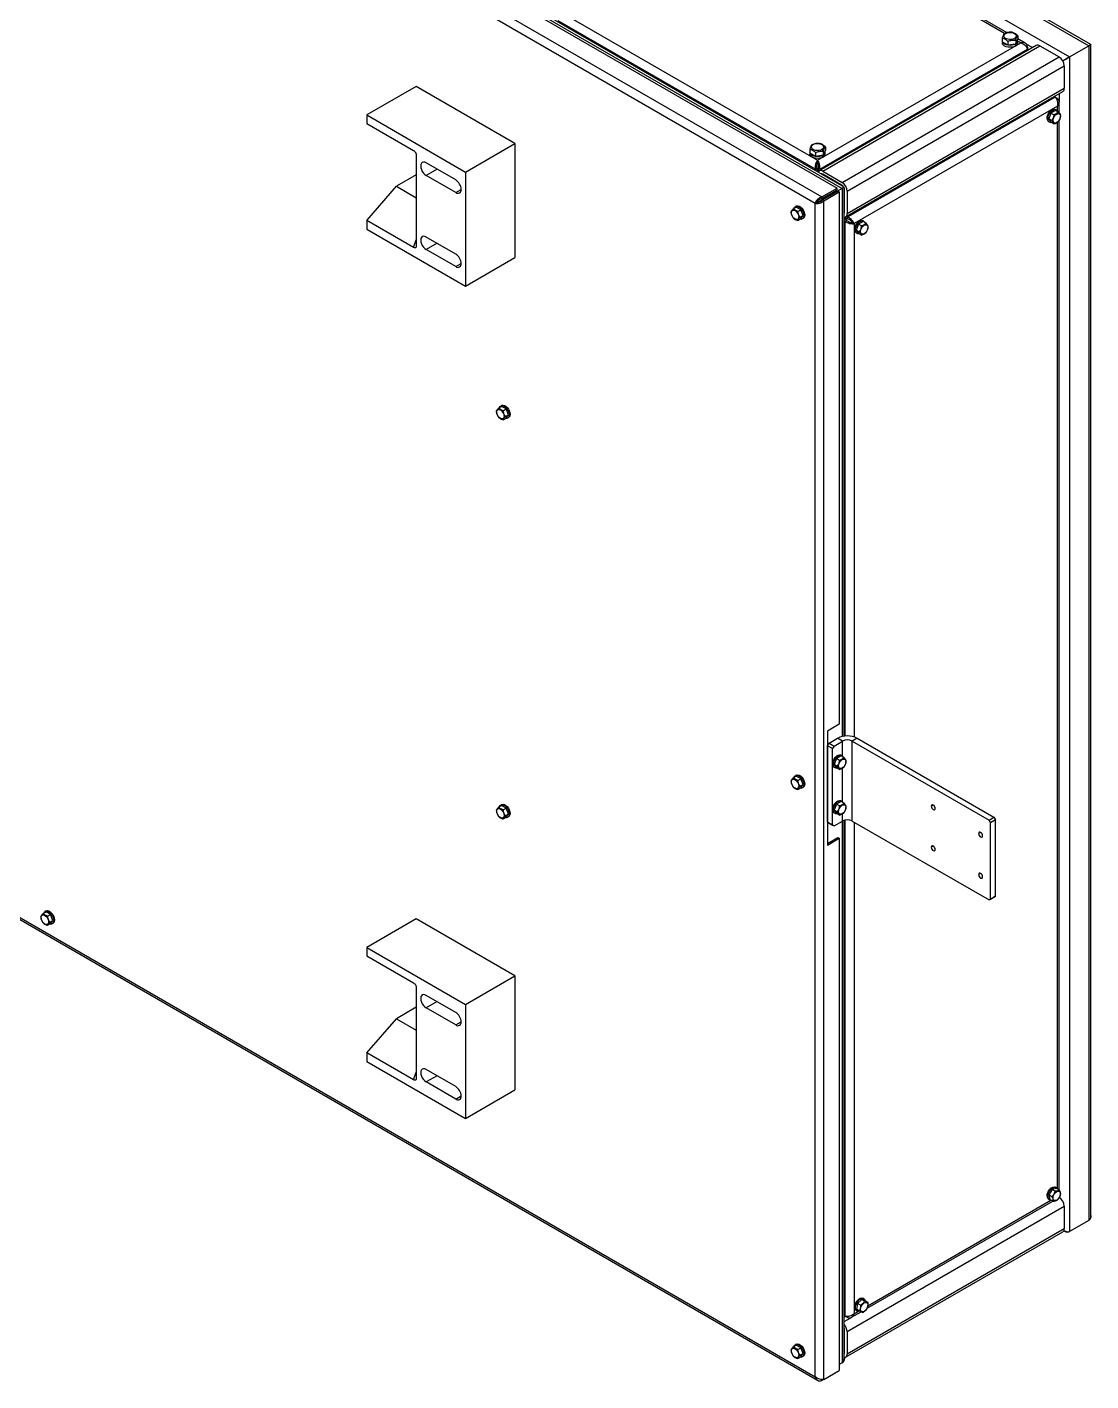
# Paper-space layout '_Isometrico' of a CAD drawing. Header units: millimetres. Extents: x -696 to 796, y -839 to 865.
# Drawn here: x 34 to 796, y -839 to 131 of the extents above; entities that cross this region are included whole.
import ezdxf

# ---------------------------------------------------------------- set-up
doc = ezdxf.new("R2010")
doc.units = ezdxf.units.MM

psp = doc.layouts.new('_Isometrico')

# ---------------------------------------------------------------- linework, layer by layer
at = {"color": 7, "linetype": 'Continuous', "lineweight": 25}
for p, q in [((-499.37, 864.36), (794.63, 117.35)), ((796.13, 118.24), (-495.67, 863.98)), ((-513.23, 856.36), (780.77, 109.35)), ((-693.18, 757.61), (603.36, 9.14)), ((-682.22, 763.94), (614.32, 15.46)), ((-676.15, 762.31), (617.86, 15.3)), ((619.35, 16.19), (-672.44, 761.93)), ((598.55, 4.56), (-694.75, 751.17)), ((734.31, 126.21), (570.47, 220.8)), ((736.08, 126.71), (570.54, 222.27)), ((419.3, 139.88), (600.32, 35.38)), ((598.76, 28.93), (414.5, 135.3)), ((735.1, 126.24), (734.12, 126.15)), ((600.32, 35.38), (745.99, 119.47)), ((756.96, 117.6), (601.4, 27.8)), ((604, 27.54), (759.56, 117.35)), ((732.63, 122.93), (732.63, 120.32)), ((732.63, 120.32), (736.71, 117.97)), ((732.71, 120.28), (732.71, 119.47)), ((736.71, 120.58), (736.71, 117.97)), ((736.71, 117.97), (742.29, 118.83)), ((741.31, 122.66), (742.29, 121.44)), ((742.1, 117.22), (742.1, 118.53)), ((742.29, 118.83), (743.78, 122.05)), ((742.29, 121.44), (742.29, 118.83)), ((745.99, 119.47), (743.71, 120.79)), ((743.71, 119.47), (743.71, 120.78)), ((743.78, 124.66), (743.78, 122.05)), ((749.05, 119.22), (743.78, 122.26)), ((749.19, 119.09), (754.36, 116.1)), ((750.79, 116.7), (750.08, 116.29)), ((750.79, 116.7), (750.79, 114.04)), ((759.56, 117.35), (773.42, 109.35)), ((780.77, 109.35), (794.63, 117.35)), ((794.63, 117.35), (794.63, -723.69)), ((796.16, -720.29), (796.16, 118.19)), ((601.88, 28.93), (750.79, 114.89)), ((617.86, 19.54), (773.42, 109.35)), ((780.77, 109.35), (780.77, -731.69)), ((621.53, 13.17), (777.1, 102.98)), ((777.1, 102.98), (777.1, 86.97)), ((312.88, 88.23), (277.53, 67.82)), ((383.59, 47.41), (312.88, 88.23)), ((620.46, -5.21), (776.02, 84.59)), ((621.53, -2.83), (777.1, 86.97)), ((770.59, 80.6), (621.68, -5.36)), ((770.59, 80.6), (769.85, 81.03)), ((772.15, 79.7), (770.59, 80.6)), ((772.15, 79.7), (771.44, 79.29)), ((773.42, 83.09), (773.42, 77.12)), ((772.15, 74.15), (626.48, -9.94)), ((767.55, 69.21), (765.91, 65)), ((770.81, 71.1), (767.55, 69.21)), ((769.67, 67.99), (767.55, 69.21)), ((771.32, 71.42), (770.76, 71.75)), ((772.93, 69.87), (770.81, 71.1)), ((772.15, 70.4), (772.15, 74.15)), ((773.47, 69.22), (773.47, 76.93)), ((277.53, 67.82), (277.53, 61.69)), ((277.53, 67.82), (348.24, 27)), ((277.53, 61.69), (310.98, 42.38)), ((764.72, 65.38), (765.29, 65.05)), ((765.76, 63.09), (766.32, 62.76)), ((768.03, 63.78), (765.91, 65)), ((765.91, 65), (767.55, 62.68)), ((769.67, 61.45), (767.55, 62.68)), ((769, 63.93), (768.03, 63.78)), ((772.15, -701.13), (772.15, 62.72)), ((773.47, -701.89), (773.47, 64.32)), ((774.31, 66.99), (774.57, 67.55)), ((312.88, 39.09), (312.88, -25.93)), ((348.24, 27), (383.59, 47.41)), ((383.59, 47.41), (383.59, -34.25)), ((594.74, 43.34), (594.74, 40.72)), ((594.74, 40.72), (598.83, 38.37)), ((594.82, 40.68), (594.82, 39.87)), ((597.22, 46.64), (596.24, 46.55)), ((598.83, 40.98), (598.83, 38.37)), ((598.83, 38.37), (604.4, 39.23)), ((603.42, 43.06), (604.4, 41.84)), ((604.21, 37.62), (604.21, 38.93)), ((604.4, 39.23), (605.9, 42.45)), ((604.4, 41.84), (604.4, 39.23)), ((605.82, 39.87), (605.82, 41.18)), ((605.9, 45.06), (605.9, 42.45)), ((341.17, 21.28), (319.95, 33.53)), ((598.76, 28.93), (599.82, 29.54)), ((599.82, 29.54), (599.82, 27.47)), ((600.32, 34.16), (600.32, 35.38)), ((601.88, 28.93), (600.82, 29.54)), ((600.82, 29.54), (600.82, 27.27)), ((312.88, 24.95), (298.74, 16.78)), ((327.73, 29.04), (319.95, 24.55)), ((341.17, 12.3), (319.95, 24.55)), ((348.24, 27), (348.24, -54.66)), ((598.76, 28.08), (598.76, 28.93)), ((601.88, 28.93), (601.88, 28.08)), ((603.68, 25.24), (604, 25.42)), ((604, 27.54), (617.86, 19.54)), ((617.86, 17.42), (604, 25.42)), ((277.53, -7.71), (298.74, 16.78)), ((298.74, 16.78), (312.88, 8.62)), ((341.17, 12.3), (345.06, 14.55)), ((603.36, 9.14), (614.32, 15.46)), ((603.36, 7.91), (614.32, 14.24)), ((603.86, 7.04), (614.82, 13.37)), ((617.86, 15.3), (604, 7.3)), ((604.92, 6.43), (615.88, 12.76)), ((614.32, 14.24), (614.32, 15.46)), ((614.82, 13.37), (615.88, 12.76)), ((615.88, 12.76), (615.88, -368.4)), ((617.54, 17.24), (617.86, 17.42)), ((617.86, 15.3), (617.86, -377.27)), ((619.38, -376.98), (619.38, 16.14)), ((619.38, 14.05), (619.7, 14.23)), ((619.7, -1.77), (619.7, 14.23)), ((621.53, 13.17), (621.53, -2.83)), ((582.92, 0.68), (585.04, 1.91)), ((583.67, 1.12), (584.07, 1.85)), ((585.09, 2.56), (584.53, 2.23)), ((588.31, 0.02), (585.04, 1.91)), ((586.19, -1.2), (588.31, 0.02)), ((589.94, -4.18), (588.31, 0.02)), ((599.61, 5.17), (598.55, 4.56)), ((598.55, -835.66), (598.55, 4.56)), ((603.09, 7.82), (604, 7.3)), ((603.36, 9.14), (603.36, 7.91)), ((604.92, 6.43), (603.86, 7.04)), ((604, 7.3), (604, 7.13)), ((604.92, -837.53), (604.92, 6.43)), ((277.53, -7.71), (277.53, -13.84)), ((310.98, -27.03), (277.53, -7.71)), ((581.55, -2.2), (581.29, -1.64)), ((586.19, -7.73), (588.31, -6.51)), ((586.85, -5.26), (587.82, -5.41)), ((587.82, -5.41), (589.94, -4.18)), ((588.31, -6.51), (589.94, -4.18)), ((589.53, -6.43), (590.09, -6.1)), ((590.55, -5.71), (589.99, -6.04)), ((590.55, -5.71), (590.09, -6.1)), ((619.38, -1.95), (619.7, -1.77)), ((621.18, -7.45), (619.38, -6.41)), ((619.38, -7.64), (620.12, -8.06)), ((621.68, -6.59), (619.71, -5.45)), ((620.12, -8.06), (621.18, -7.45)), ((620.12, -376.9), (620.12, -8.06)), ((621.68, -5.36), (620.94, -4.93)), ((621.68, -5.36), (621.68, -6.59)), ((625.42, -9.32), (626.48, -9.94)), ((632.93, -8.5), (629.66, -10.39)), ((633.44, -8.18), (632.87, -7.85)), ((635.05, -9.73), (632.93, -8.5)), ((277.53, -13.84), (348.24, -54.66)), ((626.48, -9.94), (626.48, -377.54)), ((626.84, -14.22), (627.4, -14.55)), ((627.87, -16.51), (628.44, -16.84)), ((629.66, -10.39), (628.03, -14.6)), ((630.15, -15.82), (628.03, -14.6)), ((628.03, -14.6), (629.66, -16.92)), ((631.78, -11.61), (629.66, -10.39)), ((631.78, -18.15), (629.66, -16.92)), ((631.11, -15.67), (630.15, -15.82)), ((636.42, -12.61), (636.68, -12.05)), ((310.98, -27.03), (312.88, -21.55)), ((341.17, -31.79), (319.95, -19.55)), ((327.73, -24.04), (319.95, -28.53)), ((341.17, -40.78), (319.95, -28.53)), ((341.17, -40.78), (345.06, -38.53)), ((348.24, -54.66), (383.59, -34.25)), ((-694.75, -89.05), (598.55, -835.66)), ((-694.62, -90.65), (600.3, -838.19)), ((370.47, -144.91), (370.22, -144.35)), ((371.85, -142.03), (373.97, -140.8)), ((372.6, -141.59), (373, -140.86)), ((374.02, -140.15), (373.46, -140.48)), ((377.24, -142.69), (373.97, -140.8)), ((375.11, -143.91), (377.24, -142.69)), ((378.87, -146.9), (377.24, -142.69)), ((375.11, -150.44), (377.24, -149.22)), ((375.78, -147.97), (376.75, -148.12)), ((376.75, -148.12), (378.87, -146.9)), ((377.24, -149.22), (378.87, -146.9)), ((378.46, -149.14), (379.02, -148.81)), ((379.48, -148.42), (378.92, -148.75)), ((379.48, -148.42), (379.02, -148.81)), ((615.88, -368.4), (607.39, -373.29)), ((607.39, -373.29), (607.39, -454.95)), ((607.53, -383.83), (608.59, -381.99)), ((611.07, -385.87), (607.53, -383.83)), ((607.53, -438.54), (607.53, -383.83)), ((608.59, -381.99), (614.6, -378.52)), ((608.59, -381.99), (612.13, -384.03)), ((612.13, -384.03), (611.07, -385.87)), ((611.07, -440.58), (611.07, -385.87)), ((612.13, -384.03), (618.14, -380.56)), ((618.14, -380.56), (614.6, -378.52)), ((618.14, -391.25), (618.14, -380.56)), ((628.75, -378.52), (625.21, -380.56)), ((625.21, -437.72), (625.21, -380.56)), ((625.21, -380.56), (723.15, -437.1)), ((628.75, -378.52), (726.68, -435.06)), ((611.07, -396.89), (611.63, -397.22)), ((613.89, -393.06), (612.26, -397.27)), ((614.38, -398.49), (612.26, -397.27)), ((612.26, -397.27), (613.89, -399.59)), ((617.16, -391.17), (613.89, -393.06)), ((616.01, -394.28), (613.89, -393.06)), ((617.67, -390.85), (617.1, -390.52)), ((619.28, -392.4), (617.16, -391.17)), ((620.65, -395.28), (620.91, -394.72)), ((582.92, -406.77), (585.04, -405.54)), ((583.67, -406.34), (584.07, -405.61)), ((585.09, -404.89), (584.53, -405.22)), ((588.31, -407.43), (585.04, -405.54)), ((612.1, -399.18), (612.67, -399.51)), ((616.01, -400.82), (613.89, -399.59)), ((615.35, -398.34), (614.38, -398.49)), ((618.14, -423.91), (618.14, -399.83)), ((581.55, -409.65), (581.29, -409.09)), ((586.19, -408.65), (588.31, -407.43)), ((586.19, -415.19), (588.31, -413.96)), ((586.85, -412.71), (587.82, -412.86)), ((587.82, -412.86), (589.94, -411.64)), ((589.94, -411.64), (588.31, -407.43)), ((588.31, -413.96), (589.94, -411.64)), ((589.53, -413.88), (590.09, -413.55)), ((590.55, -413.16), (589.99, -413.49)), ((590.55, -413.16), (590.09, -413.55)), ((374.02, -425.94), (373.46, -426.26)), ((613.89, -425.72), (612.26, -429.93)), ((617.16, -423.83), (613.89, -425.72)), ((616.01, -426.94), (613.89, -425.72)), ((617.67, -423.51), (617.1, -423.18)), ((619.28, -425.06), (617.16, -423.83)), ((683.19, -426.28), (681.78, -427.1)), ((370.47, -430.7), (370.22, -430.14)), ((371.85, -427.81), (373.97, -426.59)), ((372.6, -427.38), (373, -426.65)), ((377.24, -428.48), (373.97, -426.59)), ((375.11, -429.7), (377.24, -428.48)), ((375.11, -436.23), (377.24, -435.01)), ((375.78, -433.76), (376.75, -433.91)), ((376.75, -433.91), (378.87, -432.68)), ((378.87, -432.68), (377.24, -428.48)), ((377.24, -435.01), (378.87, -432.68)), ((378.46, -434.93), (379.02, -434.6)), ((379.48, -434.21), (378.92, -434.54)), ((379.48, -434.21), (379.02, -434.6)), ((611.07, -429.55), (611.63, -429.88)), ((612.1, -431.84), (612.67, -432.17)), ((614.38, -431.15), (612.26, -429.93)), ((612.26, -429.93), (613.89, -432.25)), ((616.01, -433.48), (613.89, -432.25)), ((615.35, -431), (614.38, -431.15)), ((618.14, -437.72), (618.14, -432.49)), ((620.65, -427.94), (620.91, -427.38)), ((723.15, -437.1), (726.68, -435.06)), ((726.68, -435.06), (727.74, -436.89)), ((607.53, -438.54), (611.07, -440.58)), ((608.59, -439.15), (607.53, -438.54)), ((612.13, -441.19), (608.59, -439.15)), ((611.07, -440.58), (612.13, -441.19)), ((612.13, -441.19), (618.14, -437.72)), ((617.86, -437.88), (617.86, -825.74)), ((619.38, -822.35), (619.38, -437.2)), ((620.12, -792.42), (620.12, -437.02)), ((625.21, -437.72), (723.15, -494.26)), ((626.48, -438.45), (626.48, -790.55)), ((717.14, -445.88), (715.72, -446.69)), ((724.21, -438.94), (723.15, -437.1)), ((727.74, -436.89), (724.21, -438.94)), ((724.21, -493.64), (724.21, -438.94)), ((727.74, -491.6), (727.74, -436.89)), ((607.39, -453.72), (614.82, -449.44)), ((607.39, -454.95), (615.88, -450.05)), ((614.82, -449.44), (615.88, -450.05)), ((615.88, -450.05), (615.88, -831.21)), ((683.19, -455.68), (681.78, -456.5)), ((717.14, -475.27), (715.72, -476.09)), ((726.68, -492.22), (723.15, -494.26)), ((723.15, -494.26), (724.21, -493.64)), ((724.21, -493.64), (727.74, -491.6)), ((727.74, -491.6), (726.68, -492.22)), ((45.52, -503.99), (47.64, -502.76)), ((46.27, -503.56), (46.67, -502.83)), ((47.69, -502.11), (47.13, -502.44)), ((50.91, -504.65), (47.64, -502.76)), ((44.14, -506.87), (43.89, -506.31)), ((48.78, -505.87), (50.91, -504.65)), ((48.78, -512.41), (50.91, -511.18)), ((49.45, -509.93), (50.42, -510.08)), ((50.42, -510.08), (52.54, -508.86)), ((52.54, -508.86), (50.91, -504.65)), ((50.91, -511.18), (52.54, -508.86)), ((52.13, -511.1), (52.69, -510.77)), ((53.15, -510.38), (52.59, -510.71)), ((53.15, -510.38), (52.69, -510.77)), ((312.88, -507.85), (277.53, -528.26)), ((383.59, -548.67), (312.88, -507.85)), ((277.53, -528.26), (348.24, -569.08)), ((277.53, -528.26), (277.53, -534.38)), ((277.53, -534.38), (310.98, -553.69)), ((348.24, -569.08), (383.59, -548.67)), ((383.59, -548.67), (383.59, -630.32)), ((312.88, -556.98), (312.88, -622.01)), ((312.88, -571.13), (298.74, -579.29)), ((341.17, -574.79), (319.95, -562.55)), ((327.73, -567.04), (319.95, -571.53)), ((341.17, -583.77), (319.95, -571.53)), ((348.24, -569.08), (348.24, -650.73)), ((277.53, -603.79), (298.74, -579.29)), ((298.74, -579.29), (312.88, -587.46)), ((341.17, -583.77), (345.06, -581.53)), ((277.53, -603.79), (277.53, -609.91)), ((310.98, -623.1), (277.53, -603.79)), ((277.53, -609.91), (348.24, -650.73)), ((310.98, -623.1), (312.88, -617.62)), ((341.17, -627.87), (319.95, -615.62)), ((327.73, -620.11), (319.95, -624.6)), ((341.17, -636.85), (319.95, -624.6)), ((341.17, -636.85), (345.06, -634.6)), ((348.24, -650.73), (383.59, -630.32)), ((764.72, -706.25), (765.29, -706.58)), ((768.4, -701.53), (766.04, -705.5)), ((768.16, -706.72), (766.04, -705.5)), ((766.04, -705.5), (766.82, -708.71)), ((769.11, -706.79), (768.16, -706.72)), ((771.54, -700.77), (768.4, -701.53)), ((770.52, -702.75), (768.4, -701.53)), ((771.32, -700.21), (770.76, -699.88)), ((773.66, -702), (771.54, -700.77)), ((774.2, -705.56), (774.44, -705.21)), ((621.53, -803.37), (777.1, -713.56)), ((635.85, -786.66), (768.85, -709.89)), ((636.42, -784.81), (767.53, -709.12)), ((765.76, -708.54), (766.32, -708.87)), ((768.94, -709.94), (766.82, -708.71)), ((777.1, -713.56), (777.1, -729.57)), ((794.63, -723.69), (780.77, -731.69)), ((620.46, -821.75), (776.02, -731.95)), ((621.53, -819.37), (777.1, -729.57)), ((628.84, -783.26), (628.2, -787.33)), ((631.94, -780.27), (628.84, -783.26)), ((630.97, -784.48), (628.84, -783.26)), ((634.06, -781.5), (631.94, -780.27)), ((634.39, -781.36), (631.94, -780.27)), ((633.44, -779.81), (632.87, -779.48)), ((636.51, -782.58), (634.39, -781.36)), ((636.28, -783.35), (636.51, -782.58)), ((619.38, -791.99), (620.12, -792.42)), ((619.38, -796.12), (624.55, -793.13)), ((621.68, -793.32), (620.22, -792.48)), ((621.68, -793.32), (621.68, -792.5)), ((624.74, -793.08), (631.57, -789.14)), ((626.48, -790.55), (629.73, -788.67)), ((626.84, -785.85), (627.4, -786.18)), ((627.87, -788.14), (628.44, -788.47)), ((630.32, -788.55), (628.2, -787.33)), ((631.25, -788.2), (630.32, -788.55)), ((619.38, -802.49), (619.7, -802.31)), ((619.7, -818.31), (619.7, -802.31)), ((621.53, -803.37), (621.53, -819.37)), ((582.92, -814.22), (585.04, -813)), ((583.67, -813.79), (584.07, -813.06)), ((585.09, -812.35), (584.53, -812.67)), ((588.31, -814.88), (585.04, -813)), ((581.55, -817.1), (581.29, -816.55)), ((586.19, -816.11), (588.31, -814.88)), ((586.19, -822.64), (588.31, -821.42)), ((586.85, -820.17), (587.82, -820.32)), ((587.82, -820.32), (589.94, -819.09)), ((589.94, -819.09), (588.31, -814.88)), ((588.31, -821.42), (589.94, -819.09)), ((589.53, -821.33), (590.09, -821.01)), ((590.55, -820.62), (589.99, -820.94)), ((590.55, -820.62), (590.09, -821.01)), ((619.38, -818.49), (619.7, -818.31)), ((604.92, -837.53), (615.88, -831.21)), ((617.86, -825.74), (615.88, -826.88)), ((604.82, -837.59), (603.36, -838.43)), ((603.36, -838.43), (603.36, -837.61))]:
    psp.add_line(p, q, dxfattribs=at)
at = {"color": 7, "linetype": 'Continuous', "lineweight": 25, "flags": 128}
for points in [[(741.31, 122.66), (740.31, 122.23), (739.14, 121.98), (737.89, 121.92), (736.67, 122.08), (735.58, 122.42), (734.69, 122.93), (734.1, 123.57), (733.83, 124.27), (733.92, 124.99), (734.36, 125.66), (735.1, 126.24)], [(735.1, 126.24), (736.1, 126.67), (737.27, 126.93), (738.52, 126.98), (739.74, 126.82), (740.84, 126.48), (741.72, 125.97), (742.32, 125.34), (742.58, 124.63), (742.49, 123.91), (742.06, 123.24), (741.31, 122.66)], [(742.1, 117.22), (740.96, 116.72), (739.63, 116.4), (738.21, 116.29), (736.78, 116.4), (735.46, 116.72), (734.32, 117.22), (733.44, 117.88), (732.89, 118.65), (732.71, 119.47)], [(742.1, 118.53), (740.96, 118.03), (739.63, 117.71), (738.21, 117.6), (736.78, 117.71), (735.46, 118.03), (734.32, 118.53), (733.44, 119.19), (732.89, 119.95), (732.79, 120.23)], [(764.72, 65.38), (764.87, 66.61), (765.28, 67.91), (765.94, 69.17), (766.79, 70.28), (767.76, 71.17), (768.76, 71.75), (769.73, 71.98), (770.57, 71.84), (770.76, 71.75)], [(765.29, 65.05), (765.43, 66.28), (765.85, 67.58), (766.51, 68.84), (767.36, 69.96), (768.32, 70.84), (769.33, 71.42), (770.29, 71.65), (771.14, 71.51), (771.8, 71.02), (772.18, 70.3)], [(769, 63.93), (769.13, 64.95), (769.51, 66.02), (770.09, 67.04), (770.83, 67.9), (771.65, 68.52), (772.47, 68.85), (773.21, 68.84), (773.8, 68.5), (774.18, 67.86), (774.31, 66.99)], [(774.31, 66.99), (774.18, 65.97), (773.8, 64.9), (773.21, 63.88), (772.47, 63.02), (771.65, 62.39), (770.83, 62.07), (770.09, 62.08), (769.51, 62.42), (769.13, 63.05), (769, 63.93)], [(604.21, 37.62), (603.07, 37.12), (601.74, 36.8), (600.32, 36.69), (598.9, 36.8), (597.57, 37.12), (596.43, 37.62), (595.56, 38.28), (595.01, 39.05), (594.82, 39.87)], [(604.21, 38.93), (603.07, 38.43), (601.74, 38.11), (600.32, 38), (598.9, 38.11), (597.57, 38.43), (596.43, 38.93), (595.56, 39.59), (595.01, 40.35), (594.9, 40.63)], [(603.42, 43.06), (602.42, 42.63), (601.25, 42.38), (600.01, 42.32), (598.79, 42.48), (597.69, 42.82), (596.81, 43.33), (596.21, 43.97), (595.94, 44.67), (596.03, 45.39), (596.47, 46.06), (597.22, 46.64)], [(597.22, 46.64), (598.22, 47.07), (599.39, 47.33), (600.63, 47.38), (601.85, 47.22), (602.95, 46.88), (603.83, 46.37), (604.43, 45.74), (604.7, 45.03), (604.61, 44.31), (604.17, 43.64), (603.42, 43.06)], [(319.95, 33.53), (318.95, 33.96), (318.01, 34.05), (317.2, 33.8), (316.59, 33.23), (316.2, 32.37), (316.06, 31.28), (316.2, 30.04), (316.59, 28.74), (317.2, 27.45), (318.01, 26.27), (318.95, 25.28), (319.95, 24.55)], [(584.07, 1.85), (584.73, 2.34), (585.58, 2.46), (586.55, 2.23), (587.56, 1.64), (588.52, 0.74), (589.36, -0.38), (590.02, -1.64), (590.43, -2.94), (590.56, -4.17), (590.41, -5.23), (589.99, -6.04)], [(585.09, 2.56), (585.3, 2.66), (586.15, 2.79), (587.12, 2.55), (588.12, 1.96), (589.09, 1.07), (589.93, -0.05), (590.58, -1.31), (590.99, -2.61), (591.13, -3.84), (590.98, -4.9), (590.55, -5.71)], [(581.55, -2.2), (581.68, -1.32), (582.05, -0.69), (582.64, -0.35), (583.38, -0.34), (584.2, -0.66), (585.02, -1.29), (585.76, -2.15), (586.35, -3.17), (586.72, -4.24), (586.85, -5.26)], [(586.85, -5.26), (586.72, -6.13), (586.35, -6.77), (585.76, -7.11), (585.02, -7.12), (584.2, -6.79), (583.38, -6.17), (582.64, -5.31), (582.05, -4.29), (581.68, -3.22), (581.55, -2.2)], [(626.84, -14.22), (626.98, -12.99), (627.4, -11.69), (628.06, -10.43), (628.9, -9.32), (629.87, -8.43), (630.88, -7.85), (631.84, -7.62), (632.69, -7.76), (632.87, -7.85)], [(627.4, -14.55), (627.55, -13.32), (627.96, -12.02), (628.62, -10.76), (629.47, -9.64), (630.44, -8.76), (631.44, -8.18), (632.41, -7.95), (633.25, -8.09), (633.91, -8.58), (634.3, -9.3)], [(319.95, -19.55), (318.95, -19.12), (318.01, -19.03), (317.2, -19.27), (316.59, -19.85), (316.2, -20.71), (316.06, -21.79), (316.2, -23.03), (316.59, -24.34), (317.2, -25.63), (318.01, -26.8), (318.95, -27.79), (319.95, -28.53)], [(631.11, -15.67), (631.24, -14.65), (631.62, -13.58), (632.21, -12.56), (632.95, -11.7), (633.77, -11.08), (634.59, -10.75), (635.33, -10.76), (635.91, -11.1), (636.29, -11.74), (636.42, -12.61)], [(636.42, -12.61), (636.29, -13.63), (635.91, -14.7), (635.33, -15.72), (634.59, -16.58), (633.77, -17.21), (632.95, -17.53), (632.21, -17.52), (631.62, -17.18), (631.24, -16.54), (631.11, -15.67)], [(370.47, -144.91), (370.6, -144.03), (370.98, -143.4), (371.57, -143.06), (372.31, -143.05), (373.13, -143.37), (373.95, -144), (374.69, -144.86), (375.27, -145.88), (375.65, -146.95), (375.78, -147.97)], [(375.78, -147.97), (375.65, -148.84), (375.27, -149.48), (374.69, -149.82), (373.95, -149.83), (373.13, -149.5), (372.31, -148.88), (371.57, -148.02), (370.98, -147), (370.6, -145.93), (370.47, -144.91)], [(373, -140.86), (373.66, -140.38), (374.51, -140.25), (375.48, -140.49), (376.49, -141.07), (377.45, -141.97), (378.29, -143.09), (378.94, -144.35), (379.36, -145.65), (379.49, -146.88), (379.34, -147.94), (378.92, -148.75)], [(374.02, -140.15), (374.23, -140.05), (375.08, -139.92), (376.04, -140.16), (377.05, -140.75), (378.01, -141.64), (378.86, -142.76), (379.51, -144.02), (379.92, -145.32), (380.06, -146.55), (379.91, -147.61), (379.48, -148.42)], [(611.07, -396.89), (611.21, -395.66), (611.63, -394.36), (612.29, -393.1), (613.14, -391.99), (614.1, -391.1), (615.11, -390.52), (616.07, -390.29), (616.92, -390.43), (617.1, -390.52)], [(611.63, -397.22), (611.78, -395.99), (612.2, -394.69), (612.85, -393.43), (613.7, -392.31), (614.67, -391.43), (615.67, -390.85), (616.64, -390.62), (617.49, -390.76), (618.14, -391.25), (618.53, -391.97)], [(615.35, -398.34), (615.47, -397.32), (615.85, -396.25), (616.44, -395.23), (617.18, -394.37), (618, -393.75), (618.82, -393.42), (619.56, -393.43), (620.15, -393.77), (620.52, -394.41), (620.65, -395.28)], [(620.65, -395.28), (620.52, -396.3), (620.15, -397.37), (619.56, -398.39), (618.82, -399.25), (618, -399.87), (617.18, -400.2), (616.44, -400.19), (615.85, -399.85), (615.47, -399.21), (615.35, -398.34)], [(584.07, -405.61), (584.73, -405.12), (585.58, -404.99), (586.55, -405.23), (587.56, -405.82), (588.52, -406.71), (589.36, -407.83), (590.02, -409.09), (590.43, -410.39), (590.56, -411.62), (590.41, -412.68), (589.99, -413.49)], [(585.09, -404.89), (585.3, -404.79), (586.15, -404.66), (587.12, -404.9), (588.12, -405.49), (589.09, -406.38), (589.93, -407.51), (590.58, -408.77), (590.99, -410.06), (591.13, -411.29), (590.98, -412.36), (590.55, -413.16)], [(581.55, -409.65), (581.68, -408.78), (582.05, -408.14), (582.64, -407.8), (583.38, -407.79), (584.2, -408.12), (585.02, -408.74), (585.76, -409.6), (586.35, -410.62), (586.72, -411.69), (586.85, -412.71)], [(586.85, -412.71), (586.72, -413.59), (586.35, -414.22), (585.76, -414.56), (585.02, -414.57), (584.2, -414.25), (583.38, -413.62), (582.64, -412.76), (582.05, -411.74), (581.68, -410.67), (581.55, -409.65)], [(373, -426.65), (373.66, -426.16), (374.51, -426.03), (375.48, -426.27), (376.49, -426.86), (377.45, -427.76), (378.29, -428.88), (378.94, -430.14), (379.36, -431.44), (379.49, -432.67), (379.34, -433.73), (378.92, -434.54)], [(374.02, -425.94), (374.23, -425.84), (375.08, -425.71), (376.04, -425.95), (377.05, -426.54), (378.01, -427.43), (378.86, -428.55), (379.51, -429.81), (379.92, -431.11), (380.06, -432.34), (379.91, -433.4), (379.48, -434.21)], [(611.07, -429.55), (611.21, -428.32), (611.63, -427.02), (612.29, -425.76), (613.14, -424.65), (614.1, -423.76), (615.11, -423.18), (616.07, -422.95), (616.92, -423.09), (617.1, -423.18)], [(611.63, -429.88), (611.78, -428.65), (612.2, -427.35), (612.85, -426.09), (613.7, -424.97), (614.67, -424.09), (615.67, -423.51), (616.64, -423.28), (617.49, -423.42), (618.14, -423.92), (618.53, -424.63)], [(615.35, -431), (615.47, -429.98), (615.85, -428.91), (616.44, -427.89), (617.18, -427.03), (618, -426.41), (618.82, -426.08), (619.56, -426.09), (620.15, -426.43), (620.52, -427.07), (620.65, -427.94)], [(684.61, -428.73), (684.5, -428.05), (684.19, -427.34), (683.74, -426.72), (683.19, -426.28), (682.65, -426.09), (682.19, -426.18), (681.89, -426.54), (681.78, -427.1)], [(370.47, -430.7), (370.6, -429.82), (370.98, -429.19), (371.57, -428.85), (372.31, -428.84), (373.13, -429.16), (373.95, -429.79), (374.69, -430.65), (375.27, -431.67), (375.65, -432.74), (375.78, -433.76)], [(375.78, -433.76), (375.65, -434.63), (375.27, -435.27), (374.69, -435.61), (373.95, -435.62), (373.13, -435.29), (372.31, -434.67), (371.57, -433.81), (370.98, -432.79), (370.6, -431.72), (370.47, -430.7)], [(620.65, -427.94), (620.52, -428.96), (620.15, -430.03), (619.56, -431.05), (618.82, -431.91), (618, -432.54), (617.18, -432.86), (616.44, -432.85), (615.85, -432.51), (615.47, -431.88), (615.35, -431)], [(681.78, -427.1), (681.89, -427.79), (682.19, -428.49), (682.65, -429.11), (683.19, -429.55), (683.74, -429.74), (684.19, -429.65), (684.5, -429.3), (684.61, -428.73)], [(718.55, -448.33), (718.44, -447.64), (718.14, -446.93), (717.68, -446.31), (717.14, -445.88), (716.59, -445.69), (716.14, -445.78), (715.83, -446.13), (715.72, -446.69)], [(684.61, -458.13), (684.5, -457.44), (684.19, -456.73), (683.74, -456.12), (683.19, -455.68), (682.65, -455.49), (682.19, -455.58), (681.89, -455.93), (681.78, -456.5)], [(715.72, -446.69), (715.83, -447.38), (716.14, -448.09), (716.59, -448.71), (717.14, -449.14), (717.68, -449.33), (718.14, -449.24), (718.44, -448.89), (718.55, -448.33)], [(681.78, -456.5), (681.89, -457.18), (682.19, -457.89), (682.65, -458.51), (683.19, -458.94), (683.74, -459.13), (684.19, -459.04), (684.5, -458.69), (684.61, -458.13)], [(718.55, -477.72), (718.44, -477.03), (718.14, -476.33), (717.68, -475.71), (717.14, -475.27), (716.59, -475.08), (716.14, -475.17), (715.83, -475.53), (715.72, -476.09)], [(715.72, -476.09), (715.83, -476.78), (716.14, -477.48), (716.59, -478.1), (717.14, -478.54), (717.68, -478.73), (718.14, -478.64), (718.44, -478.28), (718.55, -477.72)], [(46.67, -502.83), (47.33, -502.34), (48.18, -502.21), (49.15, -502.45), (50.16, -503.04), (51.12, -503.93), (51.96, -505.05), (52.61, -506.31), (53.03, -507.61), (53.16, -508.84), (53.01, -509.9), (52.59, -510.71)], [(47.69, -502.11), (47.9, -502.01), (48.75, -501.88), (49.72, -502.12), (50.72, -502.71), (51.68, -503.6), (52.53, -504.72), (53.18, -505.99), (53.59, -507.28), (53.73, -508.51), (53.58, -509.58), (53.15, -510.38)], [(44.14, -506.87), (44.27, -506), (44.65, -505.36), (45.24, -505.02), (45.98, -505.01), (46.8, -505.34), (47.62, -505.96), (48.36, -506.82), (48.94, -507.84), (49.32, -508.91), (49.45, -509.93)], [(49.45, -509.93), (49.32, -510.8), (48.94, -511.44), (48.36, -511.78), (47.62, -511.79), (46.8, -511.47), (45.98, -510.84), (45.24, -509.98), (44.65, -508.96), (44.27, -507.89), (44.14, -506.87)], [(319.95, -562.55), (318.95, -562.12), (318.01, -562.03), (317.2, -562.27), (316.59, -562.85), (316.2, -563.71), (316.06, -564.79), (316.2, -566.03), (316.59, -567.34), (317.2, -568.63), (318.01, -569.8), (318.95, -570.79), (319.95, -571.53)], [(319.95, -615.62), (318.95, -615.19), (318.01, -615.1), (317.2, -615.35), (316.59, -615.92), (316.2, -616.78), (316.06, -617.87), (316.2, -619.11), (316.59, -620.41), (317.2, -621.7), (318.01, -622.88), (318.95, -623.87), (319.95, -624.6)], [(764.72, -706.25), (764.87, -705.02), (765.28, -703.72), (765.94, -702.46), (766.79, -701.35), (767.76, -700.46), (768.76, -699.88), (769.73, -699.65), (770.57, -699.79), (770.76, -699.88)], [(765.29, -706.58), (765.43, -705.35), (765.85, -704.05), (766.51, -702.79), (767.36, -701.67), (768.32, -700.79), (769.33, -700.21), (770.29, -699.98), (771.14, -700.12), (771.8, -700.62), (772.09, -701.09)], [(774.2, -705.56), (773.85, -706.63), (773.28, -707.66), (772.55, -708.54), (771.73, -709.19), (770.91, -709.54), (770.16, -709.57), (769.56, -709.26), (769.16, -708.65), (769, -707.8), (769.11, -706.79)], [(769.11, -706.79), (769.46, -705.71), (770.03, -704.69), (770.76, -703.81), (771.57, -703.16), (772.39, -702.8), (773.15, -702.78), (773.75, -703.08), (774.15, -703.69), (774.31, -704.55), (774.2, -705.56)], [(626.84, -785.85), (626.98, -784.62), (627.4, -783.32), (628.06, -782.06), (628.9, -780.95), (629.87, -780.06), (630.88, -779.48), (631.84, -779.25), (632.69, -779.39), (632.87, -779.48)], [(627.4, -786.18), (627.55, -784.95), (627.96, -783.65), (628.62, -782.39), (629.47, -781.27), (630.44, -780.39), (631.44, -779.81), (632.41, -779.58), (633.25, -779.72), (633.91, -780.21), (634.33, -781.03), (634.41, -781.37)], [(631.25, -788.2), (631.11, -787.33), (631.24, -786.31), (631.61, -785.24), (632.19, -784.22), (632.92, -783.35), (633.74, -782.72), (634.56, -782.39), (635.31, -782.39), (635.9, -782.72), (636.28, -783.35)], [(636.28, -783.35), (636.42, -784.21), (636.3, -785.23), (635.93, -786.3), (635.35, -787.32), (634.61, -788.19), (633.79, -788.82), (632.97, -789.15), (632.23, -789.16), (631.64, -788.83), (631.25, -788.2)], [(630.3, -788.52), (629.47, -788.7), (628.62, -788.56), (627.96, -788.06), (627.55, -787.25), (627.4, -786.18)], [(584.07, -813.06), (584.73, -812.57), (585.58, -812.44), (586.55, -812.68), (587.56, -813.27), (588.52, -814.16), (589.36, -815.29), (590.02, -816.55), (590.43, -817.84), (590.56, -819.07), (590.41, -820.14), (589.99, -820.94)], [(585.09, -812.35), (585.3, -812.25), (586.15, -812.12), (587.12, -812.36), (588.12, -812.95), (589.09, -813.84), (589.93, -814.96), (590.58, -816.22), (590.99, -817.52), (591.13, -818.75), (590.98, -819.81), (590.55, -820.62)], [(581.55, -817.1), (581.68, -816.23), (582.05, -815.6), (582.64, -815.26), (583.38, -815.25), (584.2, -815.57), (585.02, -816.2), (585.76, -817.06), (586.35, -818.07), (586.72, -819.15), (586.85, -820.17)], [(586.85, -820.17), (586.72, -821.04), (586.35, -821.68), (585.76, -822.02), (585.02, -822.02), (584.2, -821.7), (583.38, -821.08), (582.64, -820.21), (582.05, -819.2), (581.68, -818.13), (581.55, -817.1)]]:
    psp.add_lwpolyline(points, dxfattribs=at)
at = {"color": 7, "linetype": 'Continuous', "lineweight": 25}
for centre, radius, start, end in [((741.23, 120.8), 2.43, 290.84765, 17.62016), ((740.96, 119.74), 2.76, 294.30964, 354.37022), ((758.04, 115.22), 2.62, 54.38242, 114.30712), ((769.11, 102.61), 7.99, 2.60548, 57.39452), ((774.62, 86.66), 2.49, 304.05635, 7.25583), ((767.18, 65.11), 2.47, 173.79991, 234.88791), ((767.38, 64.67), 2.13, 169.8006, 279.24666), ((603.35, 41.2), 2.43, 290.84765, 17.62016), ((603.07, 40.14), 2.76, 294.30964, 354.37022), ((336.61, 14.16), 8.45, 2.60548, 57.39452), ((602.56, 25.82), 2.24, 50.29149, 148.54415), ((603.19, 24.23), 1.44, 55.83854, 98.94691), ((613.55, 12.81), 7.99, 2.60548, 57.39452), ((342.68, 14.16), 2.4, 230.79671, 9.21404), ((615.97, 14.36), 3.59, 35.75887, 58.33925), ((616.1, 14.13), 3.59, 1.66306, 24.24727), ((588.58, -4.77), 1.89, 256.25373, 318.07006), ((618.26, -1.87), 1.44, 321.04965, 4.16483), ((619.32, -3.21), 2.24, 271.4647, 9.71374), ((629.3, -14.49), 2.47, 173.79991, 234.88791), ((629.5, -14.93), 2.13, 169.8006, 279.24666), ((336.61, -38.91), 8.45, 2.60548, 57.39452), ((342.68, -38.91), 2.4, 230.79671, 9.21404), ((377.51, -147.48), 1.89, 256.25373, 318.07006), ((621.68, -392.17), 15.37, 62.60967, 117.39033), ((621.68, -387.39), 7.69, 62.60967, 117.39033), ((613.53, -397.16), 2.47, 173.79991, 234.88791), ((613.73, -397.6), 2.13, 169.8006, 279.24666), ((588.58, -412.23), 1.89, 256.25373, 318.07006), ((377.51, -433.27), 1.89, 256.25373, 318.07006), ((613.53, -429.82), 2.47, 173.79991, 234.88791), ((613.73, -430.26), 2.13, 169.8006, 279.24666), ((621.68, -444.54), 7.69, 62.60967, 117.39033), ((51.18, -509.44), 1.89, 256.25373, 318.07006), ((336.61, -581.91), 8.45, 2.60548, 57.39452), ((342.68, -581.91), 2.4, 230.79671, 9.21404), ((336.61, -634.99), 8.45, 2.60548, 57.39452), ((342.68, -634.99), 2.4, 230.79671, 9.21404), ((767.18, -706.52), 2.47, 173.79991, 234.88791), ((767.39, -706.96), 2.13, 169.74597, 272.31418), ((769.11, -713.93), 7.99, 2.60548, 57.39452), ((774.62, -729.88), 2.49, 304.05635, 7.25583), ((629.3, -786.12), 2.47, 173.79991, 234.88791), ((613.5, -803.75), 8.04, 2.69722, 43.03007), ((616.1, -802.41), 3.59, 1.66306, 24.24727), ((588.58, -819.68), 1.89, 256.25373, 318.07006), ((619.33, -819.75), 2.24, 270.64069, 9.73076), ((618.26, -818.42), 1.44, 321.04965, 4.16483)]:
    psp.add_arc(centre, radius, start, end, dxfattribs=at)
for points, knots in [([(734.12, 126.15), (733.88, 125.8), (733.38, 125.09), (732.88, 123.66), (732.63, 122.93)], [0, 0, 0, 0, 0.499067, 1, 1, 1, 1]), ([(739.7, 127.02), (738.77, 127.06), (736.91, 127.13), (735.06, 126.48), (734.12, 126.15)], [0, 0, 0, 0, 0.4990672, 1, 1, 1, 1]), ([(743.78, 124.66), (743.1, 125.24), (741.74, 126.39), (740.38, 126.81), (739.7, 127.02)], [0, 0, 0, 0, 0.500137, 1, 1, 1, 1]), ([(732.63, 122.93), (733.31, 122.72), (734.67, 122.3), (736.03, 121.15), (736.71, 120.58)], [0, 0, 0, 0, 0.499863, 1, 1, 1, 1]), ([(736.71, 120.58), (737.64, 120.9), (739.5, 121.56), (741.36, 121.48), (742.29, 121.44)], [0, 0, 0, 0, 0.499067, 1, 1, 1, 1]), ([(742.29, 121.44), (742.54, 122.16), (743.04, 123.6), (743.53, 124.31), (743.78, 124.66)], [0, 0, 0, 0, 0.499067, 1, 1, 1, 1]), ([(796.1, 118.2), (796.12, 118.2), (796.17, 118.23), (795.91, 118.09), (795.41, 117.8), (794.88, 117.49), (794.63, 117.35)], [0, 0, 0, 0, 0.144241, 0.462521, 0.745917, 1, 1, 1, 1]), ([(794.63, 117.35), (794.95, 117.53), (795.62, 117.92), (796.11, 118.2), (796.1, 118.2), (796.1, 118.2)], [0, 0, 0, 0, 0.327685, 0.705872, 1, 1, 1, 1]), ([(780.77, 109.35), (780.4, 109.13), (779.6, 108.67), (778.1, 107.8), (776.84, 107.07), (776.2, 106.7), (776.01, 106.6)], [0, 0, 0, 0, 0.2488593, 0.5360721, 0.8652557, 1, 1, 1, 1]), ([(776.01, 106.6), (776.01, 106.6), (776.48, 106.86), (777.45, 107.43), (778.78, 108.19), (779.89, 108.84), (780.49, 109.18), (780.77, 109.35)], [0, 0, 0, 0, 0.001378, 0.345088, 0.588668, 0.80555, 1, 1, 1, 1]), ([(769.67, 67.99), (769.52, 67.21), (769.23, 65.66), (768.43, 64.41), (768.03, 63.78)], [0, 0, 0, 0, 0.499067, 1, 1, 1, 1]), ([(772.93, 69.87), (772.51, 69.48), (771.68, 68.71), (770.34, 68.23), (769.67, 67.99)], [0, 0, 0, 0, 0.500142, 1, 1, 1, 1]), ([(774.57, 67.55), (774.42, 67.86), (774.13, 68.49), (773.33, 69.41), (772.93, 69.87)], [0, 0, 0, 0, 0.499067, 1, 1, 1, 1]), ([(768.03, 63.78), (768.43, 63.32), (769.23, 62.4), (769.52, 61.77), (769.67, 61.45)], [0, 0, 0, 0, 0.499067, 1, 1, 1, 1]), ([(769.67, 61.45), (770.34, 61.7), (771.68, 62.18), (772.51, 62.95), (772.93, 63.34)], [0, 0, 0, 0, 0.499858, 1, 1, 1, 1]), ([(772.93, 63.34), (773.33, 63.97), (774.13, 65.22), (774.42, 66.77), (774.57, 67.55)], [0, 0, 0, 0, 0.499067, 1, 1, 1, 1]), ([(310.98, 42.38), (311.26, 42.18), (311.83, 41.79), (312.47, 40.84), (312.83, 39.89), (312.86, 39.36), (312.88, 39.09)], [0, 0, 0, 0, 0.278634, 0.559516, 0.780951, 1, 1, 1, 1]), ([(596.24, 46.55), (595.99, 46.2), (595.49, 45.49), (594.99, 44.06), (594.74, 43.34)], [0, 0, 0, 0, 0.499067, 1, 1, 1, 1]), ([(594.74, 43.34), (595.42, 43.12), (596.79, 42.7), (598.15, 41.55), (598.83, 40.98)], [0, 0, 0, 0, 0.499863, 1, 1, 1, 1]), ([(601.82, 47.42), (600.89, 47.46), (599.03, 47.53), (597.17, 46.88), (596.24, 46.55)], [0, 0, 0, 0, 0.4990672, 1, 1, 1, 1]), ([(598.83, 40.98), (599.75, 41.3), (601.61, 41.96), (603.47, 41.88), (604.4, 41.84)], [0, 0, 0, 0, 0.499067, 1, 1, 1, 1]), ([(605.9, 45.06), (605.22, 45.64), (603.86, 46.79), (602.5, 47.21), (601.82, 47.42)], [0, 0, 0, 0, 0.500137, 1, 1, 1, 1]), ([(604.4, 41.84), (604.65, 42.56), (605.15, 44), (605.65, 44.71), (605.9, 45.06)], [0, 0, 0, 0, 0.499067, 1, 1, 1, 1]), ([(619.33, 16.14), (619.34, 16.15), (619.4, 16.18), (619.14, 16.03), (618.64, 15.75), (618.11, 15.44), (617.86, 15.3)], [0, 0, 0, 0, 0.144241, 0.462521, 0.745917, 1, 1, 1, 1]), ([(617.86, 15.3), (618.17, 15.48), (618.84, 15.87), (619.33, 16.15), (619.33, 16.14), (619.33, 16.14)], [0, 0, 0, 0, 0.327685, 0.705872, 1, 1, 1, 1]), ([(582.92, 0.68), (582.52, 0.23), (581.72, -0.69), (581.43, -1.32), (581.29, -1.64)], [0, 0, 0, 0, 0.499067, 1, 1, 1, 1]), ([(586.19, -1.2), (585.51, -0.96), (584.17, -0.48), (583.34, 0.3), (582.92, 0.68)], [0, 0, 0, 0, 0.500142, 1, 1, 1, 1]), ([(600.46, 5.25), (600.58, 5.32), (601.08, 5.61), (602.01, 6.15), (603.11, 6.78), (603.71, 7.13), (604, 7.3)], [0, 0, 0, 0, 0.110039, 0.441039, 0.735761, 1, 1, 1, 1]), ([(604, 7.3), (603.63, 7.08), (602.82, 6.62), (601.54, 5.87), (600.77, 5.43), (600.46, 5.25)], [0, 0, 0, 0, 0.340917, 0.734375, 1, 1, 1, 1]), ([(581.29, -1.64), (581.43, -2.41), (581.72, -3.96), (582.52, -5.22), (582.92, -5.85)], [0, 0, 0, 0, 0.499067, 1, 1, 1, 1]), ([(582.92, -5.85), (583.34, -6.23), (584.17, -7.01), (585.51, -7.49), (586.19, -7.73)], [0, 0, 0, 0, 0.499858, 1, 1, 1, 1]), ([(587.82, -5.41), (587.42, -4.78), (586.62, -3.53), (586.33, -1.98), (586.19, -1.2)], [0, 0, 0, 0, 0.499067, 1, 1, 1, 1]), ([(586.19, -7.73), (586.33, -7.42), (586.62, -6.79), (587.42, -5.87), (587.82, -5.41)], [0, 0, 0, 0, 0.499067, 1, 1, 1, 1]), ([(631.78, -11.61), (631.64, -12.39), (631.34, -13.94), (630.55, -15.19), (630.15, -15.82)], [0, 0, 0, 0, 0.499067, 1, 1, 1, 1]), ([(630.15, -15.82), (630.55, -16.28), (631.34, -17.2), (631.63, -17.83), (631.78, -18.15)], [0, 0, 0, 0, 0.499067, 1, 1, 1, 1]), ([(635.05, -9.73), (634.63, -10.12), (633.79, -10.89), (632.45, -11.37), (631.78, -11.61)], [0, 0, 0, 0, 0.500142, 1, 1, 1, 1]), ([(631.78, -18.15), (632.45, -17.9), (633.79, -17.42), (634.63, -16.65), (635.05, -16.26)], [0, 0, 0, 0, 0.499858, 1, 1, 1, 1]), ([(636.68, -12.05), (636.53, -11.74), (636.24, -11.11), (635.45, -10.19), (635.05, -9.73)], [0, 0, 0, 0, 0.499067, 1, 1, 1, 1]), ([(635.05, -16.26), (635.44, -15.63), (636.24, -14.38), (636.53, -12.83), (636.68, -12.05)], [0, 0, 0, 0, 0.499067, 1, 1, 1, 1]), ([(312.88, -25.93), (312.85, -26.24), (312.79, -26.85), (312.29, -27.31), (311.64, -27.34), (311.2, -27.13), (310.98, -27.03)], [0, 0, 0, 0, 0.278634, 0.559516, 0.780951, 1, 1, 1, 1]), ([(371.85, -142.03), (371.45, -142.48), (370.65, -143.41), (370.36, -144.03), (370.22, -144.35)], [0, 0, 0, 0, 0.499067, 1, 1, 1, 1]), ([(370.22, -144.35), (370.36, -145.12), (370.65, -146.67), (371.45, -147.93), (371.85, -148.56)], [0, 0, 0, 0, 0.499067, 1, 1, 1, 1]), ([(375.11, -143.91), (374.44, -143.67), (373.1, -143.19), (372.27, -142.41), (371.85, -142.03)], [0, 0, 0, 0, 0.500142, 1, 1, 1, 1]), ([(376.75, -148.12), (376.35, -147.49), (375.55, -146.24), (375.26, -144.69), (375.11, -143.91)], [0, 0, 0, 0, 0.499067, 1, 1, 1, 1]), ([(371.85, -148.56), (372.27, -148.94), (373.1, -149.72), (374.44, -150.2), (375.11, -150.44)], [0, 0, 0, 0, 0.499858, 1, 1, 1, 1]), ([(375.11, -150.44), (375.26, -150.13), (375.55, -149.5), (376.35, -148.58), (376.75, -148.12)], [0, 0, 0, 0, 0.499067, 1, 1, 1, 1]), ([(616.01, -394.28), (615.87, -395.06), (615.58, -396.6), (614.78, -397.86), (614.38, -398.49)], [0, 0, 0, 0, 0.499067, 1, 1, 1, 1]), ([(619.28, -392.4), (618.86, -392.78), (618.02, -393.56), (616.68, -394.04), (616.01, -394.28)], [0, 0, 0, 0, 0.500142, 1, 1, 1, 1]), ([(620.91, -394.72), (620.77, -394.41), (620.47, -393.78), (619.68, -392.86), (619.28, -392.4)], [0, 0, 0, 0, 0.499067, 1, 1, 1, 1]), ([(619.28, -398.93), (619.68, -398.3), (620.47, -397.05), (620.76, -395.5), (620.91, -394.72)], [0, 0, 0, 0, 0.499067, 1, 1, 1, 1]), ([(582.92, -406.77), (582.52, -407.23), (581.72, -408.15), (581.43, -408.78), (581.29, -409.09)], [0, 0, 0, 0, 0.499067, 1, 1, 1, 1]), ([(586.19, -408.65), (585.51, -408.41), (584.17, -407.93), (583.34, -407.16), (582.92, -406.77)], [0, 0, 0, 0, 0.500142, 1, 1, 1, 1]), ([(614.38, -398.49), (614.78, -398.95), (615.57, -399.87), (615.87, -400.5), (616.01, -400.82)], [0, 0, 0, 0, 0.499067, 1, 1, 1, 1]), ([(616.01, -400.82), (616.68, -400.57), (618.02, -400.09), (618.86, -399.32), (619.28, -398.93)], [0, 0, 0, 0, 0.499858, 1, 1, 1, 1]), ([(581.29, -409.09), (581.43, -409.87), (581.72, -411.41), (582.52, -412.67), (582.92, -413.3)], [0, 0, 0, 0, 0.499067, 1, 1, 1, 1]), ([(582.92, -413.3), (583.34, -413.69), (584.17, -414.46), (585.51, -414.95), (586.19, -415.19)], [0, 0, 0, 0, 0.499858, 1, 1, 1, 1]), ([(587.82, -412.86), (587.42, -412.24), (586.62, -410.98), (586.33, -409.43), (586.19, -408.65)], [0, 0, 0, 0, 0.499067, 1, 1, 1, 1]), ([(586.19, -415.19), (586.33, -414.87), (586.62, -414.24), (587.42, -413.32), (587.82, -412.86)], [0, 0, 0, 0, 0.499067, 1, 1, 1, 1]), ([(619.28, -425.06), (618.86, -425.45), (618.02, -426.22), (616.68, -426.7), (616.01, -426.94)], [0, 0, 0, 0, 0.500142, 1, 1, 1, 1]), ([(620.91, -427.38), (620.77, -427.07), (620.47, -426.44), (619.68, -425.52), (619.28, -425.06)], [0, 0, 0, 0, 0.499067, 1, 1, 1, 1]), ([(371.85, -427.81), (371.45, -428.27), (370.65, -429.19), (370.36, -429.82), (370.22, -430.14)], [0, 0, 0, 0, 0.499067, 1, 1, 1, 1]), ([(370.22, -430.14), (370.36, -430.91), (370.65, -432.46), (371.45, -433.72), (371.85, -434.35)], [0, 0, 0, 0, 0.499067, 1, 1, 1, 1]), ([(375.11, -429.7), (374.44, -429.46), (373.1, -428.98), (372.27, -428.2), (371.85, -427.81)], [0, 0, 0, 0, 0.500142, 1, 1, 1, 1]), ([(371.85, -434.35), (372.27, -434.73), (373.1, -435.51), (374.44, -435.99), (375.11, -436.23)], [0, 0, 0, 0, 0.499858, 1, 1, 1, 1]), ([(376.75, -433.91), (376.35, -433.28), (375.55, -432.02), (375.26, -430.48), (375.11, -429.7)], [0, 0, 0, 0, 0.499067, 1, 1, 1, 1]), ([(375.11, -436.23), (375.26, -435.92), (375.55, -435.29), (376.35, -434.37), (376.75, -433.91)], [0, 0, 0, 0, 0.499067, 1, 1, 1, 1]), ([(616.01, -426.94), (615.87, -427.72), (615.58, -429.27), (614.78, -430.52), (614.38, -431.15)], [0, 0, 0, 0, 0.499067, 1, 1, 1, 1]), ([(614.38, -431.15), (614.78, -431.61), (615.57, -432.53), (615.87, -433.16), (616.01, -433.48)], [0, 0, 0, 0, 0.499067, 1, 1, 1, 1]), ([(616.01, -433.48), (616.68, -433.24), (618.02, -432.75), (618.86, -431.98), (619.28, -431.59)], [0, 0, 0, 0, 0.499858, 1, 1, 1, 1]), ([(619.28, -431.59), (619.68, -430.96), (620.47, -429.71), (620.76, -428.16), (620.91, -427.38)], [0, 0, 0, 0, 0.499067, 1, 1, 1, 1]), ([(45.52, -503.99), (45.12, -504.45), (44.32, -505.37), (44.03, -506), (43.89, -506.31)], [0, 0, 0, 0, 0.499067, 1, 1, 1, 1]), ([(48.78, -505.87), (48.11, -505.63), (46.77, -505.15), (45.94, -504.37), (45.52, -503.99)], [0, 0, 0, 0, 0.500142, 1, 1, 1, 1]), ([(43.89, -506.31), (44.03, -507.08), (44.32, -508.63), (45.12, -509.89), (45.52, -510.52)], [0, 0, 0, 0, 0.499067, 1, 1, 1, 1]), ([(45.52, -510.52), (45.94, -510.91), (46.77, -511.68), (48.11, -512.16), (48.78, -512.41)], [0, 0, 0, 0, 0.499858, 1, 1, 1, 1]), ([(50.42, -510.08), (50.02, -509.45), (49.22, -508.2), (48.93, -506.65), (48.78, -505.87)], [0, 0, 0, 0, 0.499067, 1, 1, 1, 1]), ([(48.78, -512.41), (48.93, -512.09), (49.22, -511.46), (50.02, -510.54), (50.42, -510.08)], [0, 0, 0, 0, 0.499067, 1, 1, 1, 1]), ([(310.98, -553.69), (311.26, -553.89), (311.83, -554.28), (312.47, -555.24), (312.83, -556.19), (312.86, -556.72), (312.88, -556.98)], [0, 0, 0, 0, 0.278634, 0.559516, 0.780951, 1, 1, 1, 1]), ([(312.88, -622.01), (312.85, -622.31), (312.79, -622.93), (312.29, -623.38), (311.64, -623.42), (311.2, -623.21), (310.98, -623.1)], [0, 0, 0, 0, 0.278634, 0.559516, 0.780951, 1, 1, 1, 1]), ([(770.52, -702.75), (770.26, -703.49), (769.72, -704.96), (768.68, -706.13), (768.16, -706.72)], [0, 0, 0, 0, 0.499067, 1, 1, 1, 1]), ([(768.16, -706.72), (768.42, -707.33), (768.93, -708.55), (768.94, -709.47), (768.94, -709.94)], [0, 0, 0, 0, 0.499067, 1, 1, 1, 1]), ([(773.66, -702), (773.26, -702.2), (772.47, -702.59), (771.17, -702.7), (770.52, -702.75)], [0, 0, 0, 0, 0.500142, 1, 1, 1, 1]), ([(772.08, -709.18), (772.6, -708.6), (773.63, -707.42), (774.17, -705.95), (774.44, -705.21)], [0, 0, 0, 0, 0.499067, 1, 1, 1, 1]), ([(774.44, -705.21), (774.43, -704.75), (774.43, -703.82), (773.91, -702.61), (773.66, -702)], [0, 0, 0, 0, 0.499067, 1, 1, 1, 1]), ([(768.94, -709.94), (769.59, -709.89), (770.89, -709.78), (771.68, -709.38), (772.08, -709.18)], [0, 0, 0, 0, 0.499858, 1, 1, 1, 1]), ([(794.63, -723.69), (794.95, -723.44), (795.62, -722.9), (796.13, -721.55), (796.12, -720.51), (796.12, -720)], [0, 0, 0, 0, 0.306476, 0.660186, 1, 1, 1, 1]), ([(796.1, -720.3), (796.12, -720.5), (796.17, -721.16), (795.91, -722.13), (795.41, -723.12), (794.88, -723.51), (794.63, -723.69)], [0, 0, 0, 0, 0.144343, 0.462584, 0.745947, 1, 1, 1, 1]), ([(776.79, -731.07), (777.06, -731.26), (777.7, -731.71), (778.78, -732.02), (779.89, -732.08), (780.49, -731.82), (780.77, -731.69)], [0, 0, 0, 0, 0.21237, 0.505311, 0.766145, 1, 1, 1, 1]), ([(780.77, -731.69), (780.4, -731.84), (779.6, -732.15), (778.17, -731.92), (777.28, -731.39), (776.84, -731.13)], [0, 0, 0, 0, 0.306494, 0.660223, 1, 1, 1, 1]), ([(630.97, -784.48), (630.98, -785.23), (631.02, -786.74), (630.55, -787.95), (630.32, -788.55)], [0, 0, 0, 0, 0.499067, 1, 1, 1, 1]), ([(634.06, -781.5), (633.67, -782.07), (632.89, -783.21), (631.61, -784.06), (630.97, -784.48)], [0, 0, 0, 0, 0.499858, 1, 1, 1, 1]), ([(636.51, -782.58), (636.23, -782.47), (635.67, -782.26), (634.6, -781.75), (634.06, -781.5)], [0, 0, 0, 0, 0.499067, 1, 1, 1, 1]), ([(635.86, -786.65), (636.1, -786.05), (636.56, -784.84), (636.53, -783.33), (636.51, -782.58)], [0, 0, 0, 0, 0.499067, 1, 1, 1, 1]), ([(630.32, -788.55), (630.85, -788.81), (631.92, -789.32), (632.48, -789.53), (632.76, -789.64)], [0, 0, 0, 0, 0.499067, 1, 1, 1, 1]), ([(632.76, -789.64), (633.41, -789.21), (634.69, -788.36), (635.47, -787.22), (635.86, -786.65)], [0, 0, 0, 0, 0.500142, 1, 1, 1, 1]), ([(582.92, -814.22), (582.52, -814.68), (581.72, -815.6), (581.43, -816.23), (581.29, -816.55)], [0, 0, 0, 0, 0.499067, 1, 1, 1, 1]), ([(586.19, -816.11), (585.51, -815.87), (584.17, -815.38), (583.34, -814.61), (582.92, -814.22)], [0, 0, 0, 0, 0.500142, 1, 1, 1, 1]), ([(581.29, -816.55), (581.43, -817.32), (581.72, -818.87), (582.52, -820.13), (582.92, -820.76)], [0, 0, 0, 0, 0.499067, 1, 1, 1, 1]), ([(582.92, -820.76), (583.34, -821.14), (584.17, -821.92), (585.51, -822.4), (586.19, -822.64)], [0, 0, 0, 0, 0.499858, 1, 1, 1, 1]), ([(587.82, -820.32), (587.42, -819.69), (586.62, -818.43), (586.33, -816.88), (586.19, -816.11)], [0, 0, 0, 0, 0.499067, 1, 1, 1, 1]), ([(586.19, -822.64), (586.33, -822.33), (586.62, -821.7), (587.42, -820.78), (587.82, -820.32)], [0, 0, 0, 0, 0.499067, 1, 1, 1, 1]), ([(617.86, -825.74), (618.17, -825.49), (618.84, -824.95), (619.35, -823.63), (619.34, -822.62), (619.34, -822.14)], [0, 0, 0, 0, 0.312661, 0.673509, 1, 1, 1, 1]), ([(619.33, -822.35), (619.34, -822.55), (619.4, -823.21), (619.14, -824.18), (618.64, -825.17), (618.11, -825.56), (617.86, -825.74)], [0, 0, 0, 0, 0.144343, 0.462584, 0.745947, 1, 1, 1, 1])]:
    psp.add_open_spline(points, degree=3, knots=knots, dxfattribs=at)
for points in [[(750.79, 116.7), (750.61, 117.23), (750.24, 118.29), (749.1, 119.32), (747.64, 119.79), (746.54, 119.58), (745.99, 119.47)], [(745.99, 119.47), (746.54, 119.25), (747.64, 118.82), (749.1, 117.59), (750.24, 116.19), (750.61, 115.33), (750.79, 114.89)], [(770.59, 80.6), (770.87, 80.23), (771.43, 79.48), (772.08, 77.79), (772.41, 75.92), (772.24, 74.74), (772.15, 74.15)], [(772.15, 74.15), (772.52, 74.58), (773.26, 75.43), (773.57, 76.93), (773.26, 78.43), (772.52, 79.28), (772.15, 79.7)], [(600.32, 35.38), (600.04, 35.01), (599.48, 34.26), (598.83, 32.57), (598.5, 30.69), (598.67, 29.52), (598.76, 28.93)], [(600.32, 34.16), (600.18, 33.88), (599.89, 33.33), (599.6, 32.12), (599.51, 30.8), (599.72, 29.96), (599.82, 29.54)], [(601.88, 28.93), (601.97, 29.52), (602.14, 30.69), (601.81, 32.57), (601.17, 34.26), (600.6, 35.01), (600.32, 35.38)], [(600.82, 29.54), (600.92, 29.96), (601.13, 30.8), (601.05, 32.12), (600.75, 33.33), (600.46, 33.88), (600.32, 34.16)], [(603.36, 9.14), (602.8, 8.92), (601.7, 8.48), (600.24, 7.26), (599.1, 5.85), (598.74, 4.99), (598.55, 4.56)], [(598.55, 4.56), (599.02, 4.5), (599.95, 4.39), (601.74, 4.67), (603.52, 5.33), (604.45, 6.06), (604.92, 6.43)], [(603.36, 7.91), (602.94, 7.79), (602.12, 7.55), (601.01, 6.82), (600.11, 5.96), (599.78, 5.43), (599.61, 5.17)], [(599.61, 5.17), (599.92, 5.19), (600.54, 5.21), (601.74, 5.56), (602.93, 6.15), (603.55, 6.75), (603.86, 7.04)], [(620.12, -8.06), (620.58, -8.43), (621.51, -9.17), (623.3, -9.82), (625.09, -10.11), (626.02, -9.99), (626.48, -9.94)], [(621.18, -7.45), (621.49, -7.75), (622.11, -8.35), (623.3, -8.94), (624.49, -9.28), (625.11, -9.31), (625.42, -9.32)], [(626.48, -9.94), (626.3, -9.5), (625.94, -8.64), (624.79, -7.24), (623.34, -6.01), (622.23, -5.58), (621.68, -5.36)], [(625.42, -9.32), (625.26, -9.06), (624.92, -8.54), (624.03, -7.68), (622.92, -6.94), (622.09, -6.7), (621.68, -6.59)], [(626.48, -790.55), (626.02, -790.92), (625.09, -791.66), (623.3, -792.31), (621.51, -792.59), (620.58, -792.48), (620.12, -792.42)], [(621.68, -793.32), (622.23, -793.43), (623.34, -793.64), (624.79, -793.17), (625.94, -792.14), (626.3, -791.08), (626.48, -790.55)], [(604.92, -837.53), (604.45, -837.59), (603.52, -837.7), (601.74, -837.42), (599.95, -836.77), (599.02, -836.03), (598.55, -835.66)], [(598.55, -835.66), (598.74, -836.19), (599.1, -837.26), (600.24, -838.28), (601.7, -838.76), (602.8, -838.54), (603.36, -838.43)]]:
    psp.add_open_spline(points, degree=3, dxfattribs=at)

doc.saveas('drawing.dxf')
